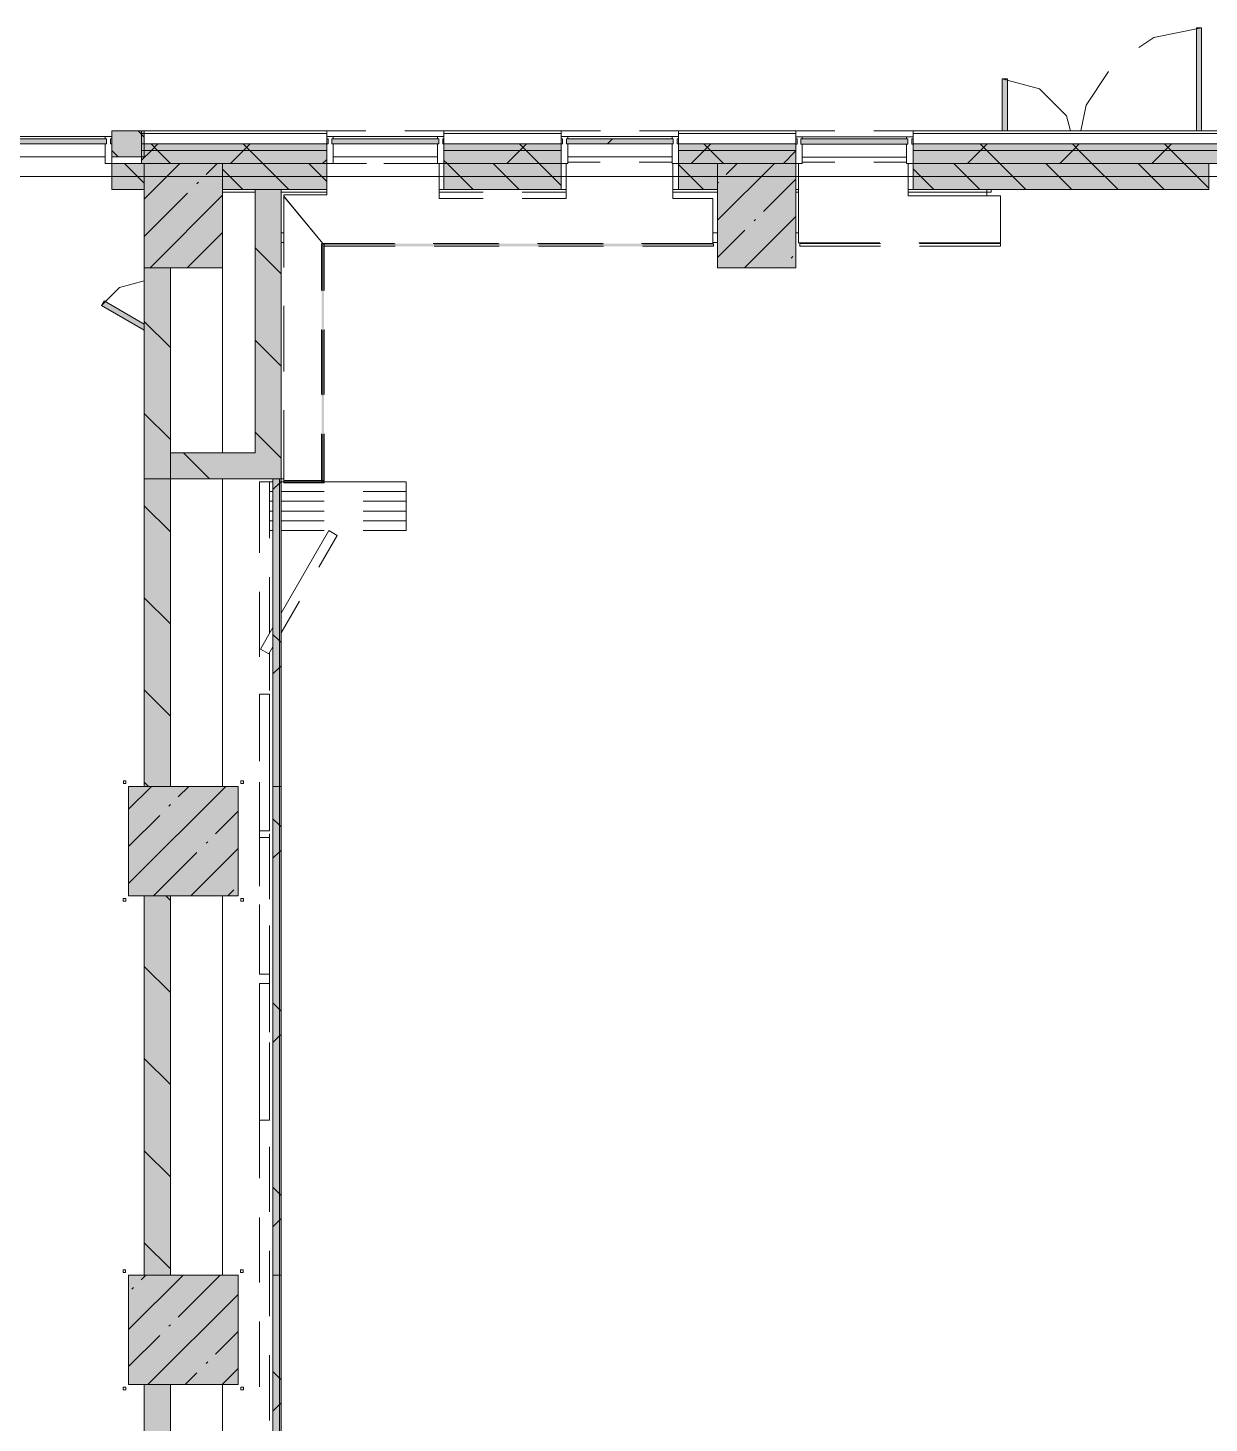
# Model space of a CAD drawing. Header units: millimetres. Extents: x -3817 to 677485, y -22715 to 103890.
# Drawn here: x 13382.1 to 13453.5, y -19466.6 to -19382.3 of the extents above; entities that cross this region are included whole.
import ezdxf

# ---------------------------------------------------------------- set-up
doc = ezdxf.new("R2010")
doc.units = ezdxf.units.MM
doc.layers.add('PDF _Геометрия', color=7, linetype='Continuous', true_color=0x1d1d1d)
doc.layers.add('PDF _Сплошная заливка', color=7, linetype='Continuous', true_color=0xffffff)

msp = doc.modelspace()

# ---------------------------------------------------------------- hatches: boundary and pattern name
at = {"layer": 'PDF _Сплошная заливка', "transparency": 33554559}
h = msp.add_hatch(color=256, dxfattribs=at)
h.paths.add_polyline_path([(13388.999, -19390.101), (13389.126, -19390.101), (13389.126, -19388.526), (13387.16, -19388.526), (13387.16, -19390.101)], flags=0)
h.paths.add_polyline_path([(13313.145, -19390.101), (13313.539, -19390.101), (13313.539, -19388.526), (13313.145, -19388.526)], flags=0)
h = msp.add_hatch(color=256, dxfattribs=at)
h.paths.add_polyline_path([(13546.601, -19389.707), (13546.601, -19389.314), (13435.583, -19389.314), (13435.583, -19389.707), (13545.814, -19389.707)], flags=0)
h.paths.add_polyline_path([(13425.516, -19389.707), (13428.497, -19389.707), (13428.497, -19389.314), (13421.411, -19389.314), (13421.411, -19389.707)], flags=0)
h.paths.add_polyline_path([(13414.324, -19389.707), (13414.324, -19389.314), (13407.238, -19389.314), (13407.238, -19389.707), (13410.909, -19389.707)], flags=0)
h.paths.add_polyline_path([(13400.152, -19389.707), (13400.152, -19389.314), (13388.961, -19389.314), (13388.999, -19389.707)], flags=0)
h = msp.add_hatch(color=256, dxfattribs=at)
h.paths.add_polyline_path([(13522.193, -19390.495), (13545.814, -19390.495), (13545.814, -19389.707), (13435.583, -19389.707), (13435.583, -19390.495), (13520.46, -19390.495)], flags=0)
h.paths.add_polyline_path([(13414.324, -19390.495), (13414.324, -19389.707), (13407.238, -19389.707), (13407.238, -19390.495), (13410.909, -19390.495)], flags=0)
h.paths.add_polyline_path([(13393.851, -19390.495), (13400.152, -19390.495), (13400.152, -19389.707), (13388.961, -19389.707), (13388.999, -19390.495), (13389.126, -19390.495)], flags=0)
h.paths.add_polyline_path([(13428.497, -19390.495), (13428.497, -19389.707), (13421.411, -19389.707), (13421.411, -19390.495), (13425.516, -19390.495)], flags=0)
h = msp.add_hatch(color=256, dxfattribs=at)
h.paths.add_polyline_path([(13453.451, -19392.069), (13453.451, -19390.495), (13435.583, -19390.495), (13435.583, -19392.069)], flags=0)
h.paths.add_polyline_path([(13395.819, -19392.069), (13400.152, -19392.069), (13400.152, -19390.495), (13393.851, -19390.495), (13393.851, -19392.069)], flags=0)
h.paths.add_polyline_path([(13407.238, -19392.069), (13414.324, -19392.069), (13414.324, -19390.495), (13407.238, -19390.495), (13407.238, -19390.664)], flags=0)
h.paths.add_polyline_path([(13387.16, -19392.069), (13389.126, -19392.069), (13389.126, -19390.495), (13387.16, -19390.495), (13387.16, -19390.664)], flags=0)
h.paths.add_polyline_path([(13421.411, -19392.069), (13423.773, -19392.069), (13423.773, -19390.495), (13421.411, -19390.495), (13421.411, -19390.664)], flags=0)
msp.add_hatch(color=256, dxfattribs=at).paths.add_polyline_path([(13423.773, -19396.794), (13428.497, -19396.794), (13428.497, -19390.495), (13423.773, -19390.495), (13423.773, -19390.664)])
h = msp.add_hatch(color=256, dxfattribs=at)
h.paths.add_polyline_path([(13389.128, -19484.192), (13390.703, -19484.192), (13390.703, -19464.272), (13389.128, -19464.272), (13389.128, -19478.711)], flags=0)
h.paths.add_polyline_path([(13389.128, -19457.658), (13390.703, -19457.658), (13390.703, -19434.745), (13389.128, -19434.745), (13389.128, -19443.492)], flags=0)
h.paths.add_polyline_path([(13389.128, -19428.131), (13390.703, -19428.131), (13390.703, -19396.794), (13389.128, -19396.794), (13389.128, -19408.274)], flags=0)

# ---------------------------------------------------------------- linework, layer by layer
at = {"layer": 'PDF _Геометрия', "color": 253, "lineweight": 9, "true_color": 0xaaaaaa}
for points in [[(13449.226, -19383.485), (13450.129, -19382.881), (13453.022, -19382.306)], [(13453.022, -19388.526), (13453.022, -19382.306), (13452.707, -19382.306), (13452.707, -19388.526)], [(13445.729, -19388.526), (13446.038, -19386.972), (13447.4, -19384.935)], [(13441.29, -19388.526), (13441.29, -19385.377), (13440.975, -19385.377), (13440.975, -19388.526)], [(13445.104, -19388.526), (13444.862, -19387.621), (13443.219, -19385.978), (13440.975, -19385.377)], [(13400.152, -19390.495), (13400.152, -19392.384), (13397.551, -19392.384), (13397.551, -19392.482)], [(13402.565, -19390.495), (13400.545, -19390.495)], [(13403.606, -19390.495), (13406.844, -19390.495)], [(13406.947, -19390.495), (13406.947, -19392.621), (13409.6, -19392.621), (13406.947, -19392.621), (13406.947, -19390.495), (13404.927, -19390.495)], [(13264.556, -19391.282), (13362.978, -19391.282), (13449.361, -19391.282), (13547.782, -19391.282)], [(13399.917, -19395.337), (13404.219, -19395.337), (13399.917, -19395.337), (13397.551, -19392.482), (13397.551, -19392.384), (13400.152, -19392.384)], [(13397.555, -19396.736), (13397.555, -19392.487), (13397.555, -19396.775)], [(13399.917, -19398.2), (13399.917, -19395.337), (13397.555, -19392.487)], [(13389.128, -19397.581), (13387.632, -19397.982), (13386.537, -19399.077)], [(13389.128, -19400.209), (13386.695, -19398.804), (13386.537, -19399.077), (13389.128, -19400.573)], [(13397.555, -19403.035), (13397.555, -19399.098)], [(13397.555, -19399.137), (13397.555, -19403.074)], [(13399.917, -19404.499), (13399.917, -19400.562)], [(13397.555, -19409.646), (13397.555, -19405.397)], [(13397.555, -19405.436), (13397.555, -19409.724), (13399.917, -19409.724), (13399.917, -19406.861)], [(13396.902, -19409.724), (13396.095, -19409.724), (13396.095, -19414.015)], [(13396.685, -19413.133), (13396.685, -19409.724)], [(13396.902, -19410.314), (13396.685, -19410.314)], [(13397.551, -19409.724), (13397.394, -19409.724)], [(13399.989, -19410.314), (13397.394, -19410.314)], [(13402.351, -19412.676), (13404.946, -19412.676), (13404.946, -19409.724), (13399.917, -19409.724)], [(13404.946, -19410.314), (13402.351, -19410.314)], [(13396.902, -19410.904), (13396.685, -19410.904)], [(13399.989, -19410.904), (13397.394, -19410.904)], [(13404.946, -19410.904), (13402.351, -19410.904)], [(13396.902, -19411.495), (13396.685, -19411.495)], [(13396.902, -19412.085), (13396.685, -19412.085)], [(13399.989, -19411.495), (13397.394, -19411.495)], [(13399.989, -19412.085), (13397.394, -19412.085)], [(13404.946, -19411.495), (13402.351, -19411.495)], [(13404.946, -19412.085), (13402.351, -19412.085)], [(13396.902, -19412.676), (13396.685, -19412.676)], [(13399.989, -19412.676), (13397.394, -19412.676)], [(13396.685, -19418.904), (13396.685, -19415.495)], [(13396.095, -19420.314), (13396.095, -19416.378)], [(13396.685, -19422.345), (13396.685, -19420.085)], [(13396.095, -19426.613), (13396.095, -19422.677)], [(13396.685, -19428.644), (13396.685, -19424.707)], [(13396.095, -19432.912), (13396.095, -19428.976)], [(13396.685, -19434.943), (13396.685, -19431.006)], [(13396.095, -19439.211), (13396.095, -19435.275)], [(13396.685, -19441.242), (13396.685, -19437.305)], [(13396.095, -19445.51), (13396.095, -19441.574)], [(13396.685, -19447.541), (13396.685, -19443.604)], [(13396.095, -19451.809), (13396.095, -19447.873)], [(13396.685, -19453.84), (13396.685, -19449.903)], [(13396.095, -19458.108), (13396.095, -19454.172)], [(13396.685, -19460.139), (13396.685, -19456.202)], [(13396.095, -19464.407), (13396.095, -19460.471)], [(13396.685, -19466.438), (13396.685, -19462.501)]]:
    msp.add_lwpolyline(points, dxfattribs=at)
at = {"layer": 'PDF _Геометрия', "color": 7, "lineweight": 9}
for points in [[(13380.585, -19389.314), (13386.845, -19389.314), (13386.845, -19388.999), (13380.585, -19388.999)], [(13386.766, -19388.865), (13380.664, -19388.865)], [(13386.766, -19390.101), (13380.664, -19390.101), (13380.664, -19389.314), (13386.766, -19389.314)], [(13387.081, -19389.314), (13387.081, -19388.999), (13387.16, -19388.999), (13387.16, -19388.865), (13386.766, -19388.865), (13386.766, -19388.999), (13386.845, -19388.999), (13386.845, -19389.314), (13386.766, -19389.314), (13386.766, -19390.495), (13387.16, -19390.495), (13387.16, -19389.314)], [(13389.126, -19388.526), (13387.16, -19388.526), (13387.16, -19390.101), (13389.126, -19390.101)], [(13388.961, -19390.495), (13400.152, -19390.495), (13400.152, -19388.526), (13388.961, -19388.526)], [(13400.467, -19388.999), (13400.545, -19388.999), (13400.545, -19388.865), (13400.152, -19388.865), (13400.152, -19388.999), (13400.23, -19388.999), (13400.23, -19389.314), (13400.152, -19389.314), (13400.152, -19390.495), (13400.545, -19390.495), (13400.545, -19389.314), (13400.467, -19389.314)], [(13400.467, -19389.314), (13406.923, -19389.314), (13406.923, -19388.999), (13400.467, -19388.999)], [(13400.545, -19388.865), (13402.514, -19388.865)], [(13406.844, -19388.865), (13400.545, -19388.865)], [(13406.844, -19390.101), (13400.545, -19390.101), (13400.545, -19389.314), (13406.844, -19389.314)], [(13404.876, -19388.865), (13406.844, -19388.865)], [(13407.159, -19389.314), (13407.159, -19388.999), (13407.238, -19388.999), (13407.238, -19388.865), (13406.844, -19388.865), (13406.844, -19388.999), (13406.923, -19388.999), (13406.923, -19389.314), (13406.844, -19389.314), (13406.844, -19390.495), (13407.238, -19390.495), (13407.238, -19389.314)], [(13407.238, -19390.495), (13414.324, -19390.495), (13414.324, -19388.526), (13407.238, -19388.526)], [(13414.639, -19388.999), (13414.718, -19388.999), (13414.718, -19388.865), (13414.324, -19388.865), (13414.324, -19388.999), (13414.403, -19388.999), (13414.403, -19389.314), (13414.324, -19389.314), (13414.324, -19390.495), (13414.718, -19390.495), (13414.718, -19389.314), (13414.639, -19389.314)], [(13414.639, -19389.314), (13421.096, -19389.314), (13421.096, -19388.999), (13414.639, -19388.999)], [(13414.718, -19388.865), (13416.687, -19388.865)], [(13421.017, -19388.865), (13414.718, -19388.865)], [(13421.017, -19390.101), (13414.718, -19390.101), (13414.718, -19389.314), (13421.017, -19389.314)], [(13419.049, -19388.865), (13421.017, -19388.865)], [(13421.332, -19389.314), (13421.332, -19388.999), (13421.411, -19388.999), (13421.411, -19388.865), (13421.017, -19388.865), (13421.017, -19388.999), (13421.096, -19388.999), (13421.096, -19389.314), (13421.017, -19389.314), (13421.017, -19390.495), (13421.411, -19390.495), (13421.411, -19389.314)], [(13421.411, -19390.495), (13428.497, -19390.495), (13428.497, -19388.526), (13421.411, -19388.526)], [(13428.812, -19389.012), (13428.891, -19389.012), (13428.891, -19388.878), (13428.497, -19388.878), (13428.497, -19389.012), (13428.576, -19389.012), (13428.576, -19389.327), (13428.497, -19389.327), (13428.497, -19390.508), (13428.891, -19390.508), (13428.891, -19389.327), (13428.812, -19389.327)], [(13428.812, -19389.327), (13435.269, -19389.327), (13435.269, -19389.012), (13428.812, -19389.012)], [(13428.891, -19388.878), (13430.859, -19388.878)], [(13435.19, -19388.878), (13428.891, -19388.878)], [(13435.19, -19390.115), (13428.891, -19390.115), (13428.891, -19389.327), (13435.19, -19389.327)], [(13433.221, -19388.878), (13435.19, -19388.878)], [(13435.505, -19389.327), (13435.505, -19389.012), (13435.583, -19389.012), (13435.583, -19388.878), (13435.19, -19388.878), (13435.19, -19389.012), (13435.269, -19389.012), (13435.269, -19389.327), (13435.19, -19389.327), (13435.19, -19390.508), (13435.583, -19390.508), (13435.583, -19389.327)], [(13545.814, -19395.219), (13547.782, -19395.219), (13547.782, -19388.526), (13547.625, -19388.526), (13545.814, -19388.526), (13435.583, -19388.526), (13435.583, -19390.495), (13545.814, -19390.495)], [(13400.545, -19390.101), (13402.514, -19390.101)], [(13404.876, -19390.101), (13406.844, -19390.101)], [(13414.718, -19390.101), (13416.687, -19390.101)], [(13419.049, -19390.101), (13421.017, -19390.101)], [(13428.891, -19390.115), (13430.859, -19390.115)], [(13433.221, -19390.115), (13435.19, -19390.115)], [(13393.851, -19390.495), (13389.126, -19390.495), (13389.126, -19396.794), (13393.851, -19396.794)], [(13428.497, -19390.495), (13423.773, -19390.495), (13423.773, -19396.794), (13428.497, -19396.794)], [(13410.581, -19395.345), (13406.645, -19395.345)], [(13410.581, -19395.502), (13406.645, -19395.502)], [(13416.88, -19395.345), (13412.944, -19395.345)], [(13416.88, -19395.502), (13412.944, -19395.502)], [(13423.529, -19395.345), (13419.243, -19395.345)], [(13423.529, -19395.502), (13419.243, -19395.502)], [(13433.619, -19395.485), (13428.741, -19395.485)], [(13440.859, -19395.328), (13435.981, -19395.328)], [(13440.859, -19395.485), (13435.981, -19395.485)], [(13389.128, -19400.04), (13390.703, -19401.615)], [(13389.128, -19405.607), (13390.703, -19407.182)], [(13397.394, -19428.131), (13397.394, -19409.549), (13396.902, -19409.549), (13396.902, -19428.131)], [(13399.917, -19409.803), (13397.551, -19409.803)], [(13399.996, -19409.65), (13399.839, -19409.65), (13399.839, -19409.803), (13399.996, -19409.803)], [(13387.863, -19427.958), (13388.016, -19427.958), (13388.016, -19427.8), (13387.863, -19427.8)], [(13394.965, -19427.958), (13395.118, -19427.958), (13395.118, -19427.8), (13394.965, -19427.8)], [(13394.796, -19428.131), (13388.182, -19428.131), (13388.182, -19434.745), (13394.796, -19434.745)], [(13397.394, -19457.658), (13397.396, -19428.131), (13396.904, -19428.131), (13396.902, -19457.658)], [(13388.016, -19435.064), (13388.016, -19434.91), (13387.859, -19434.91), (13387.859, -19435.064)], [(13395.114, -19434.91), (13394.961, -19434.91), (13394.961, -19435.068), (13395.114, -19435.068)], [(13387.849, -19457.5), (13388.002, -19457.5), (13388.002, -19457.343), (13387.849, -19457.343)], [(13394.951, -19457.5), (13395.105, -19457.5), (13395.105, -19457.343), (13394.951, -19457.343)], [(13394.796, -19457.658), (13388.182, -19457.658), (13388.182, -19464.272), (13394.796, -19464.272)], [(13396.902, -19457.658), (13396.902, -19484.192), (13397.394, -19484.192), (13397.394, -19457.658)], [(13388.012, -19464.437), (13387.859, -19464.437), (13387.859, -19464.594), (13388.012, -19464.594)], [(13395.114, -19464.437), (13394.961, -19464.437), (13394.961, -19464.594), (13395.114, -19464.594)]]:
    msp.add_lwpolyline(points, close=True, dxfattribs=at)
for points in [[(13380.664, -19388.999), (13386.766, -19388.999)], [(13386.766, -19388.999), (13386.766, -19388.865), (13386.766, -19388.999)], [(13389.126, -19388.903), (13388.75, -19388.526)], [(13388.961, -19389.314), (13400.152, -19389.314), (13400.152, -19388.684), (13388.961, -19388.684)], [(13388.961, -19390.306), (13389.559, -19389.707), (13389.953, -19389.314)], [(13390.718, -19390.495), (13389.931, -19389.707), (13389.537, -19389.314)], [(13394.339, -19390.495), (13395.127, -19389.707), (13395.521, -19389.314)], [(13397.861, -19392.069), (13396.286, -19390.495), (13395.499, -19389.707), (13395.105, -19389.314)], [(13400.152, -19388.526), (13402.514, -19388.526)], [(13400.152, -19388.999), (13400.152, -19388.865), (13400.545, -19388.865), (13400.545, -19388.999), (13406.844, -19388.999), (13406.844, -19388.865), (13407.238, -19388.865), (13407.238, -19388.999)], [(13400.23, -19389.314), (13400.23, -19388.999)], [(13400.545, -19388.999), (13400.545, -19388.865), (13400.545, -19388.999)], [(13400.545, -19388.999), (13400.545, -19388.865), (13400.545, -19388.999)], [(13416.687, -19388.526), (13414.324, -19388.526), (13414.324, -19389.314), (13407.238, -19389.314), (13407.238, -19388.526), (13404.876, -19388.526)], [(13406.844, -19388.999), (13406.844, -19388.865), (13406.844, -19388.999)], [(13406.844, -19388.999), (13406.844, -19388.865), (13406.844, -19388.999)], [(13407.159, -19388.999), (13407.159, -19389.314)], [(13414.324, -19388.684), (13407.238, -19388.684)], [(13411.042, -19390.495), (13411.83, -19389.707), (13412.223, -19389.314)], [(13414.324, -19391.83), (13412.989, -19390.495), (13412.201, -19389.707), (13411.808, -19389.314)], [(13414.324, -19388.999), (13414.324, -19388.865), (13414.718, -19388.865), (13414.718, -19388.999), (13421.017, -19388.999), (13421.017, -19388.865), (13421.411, -19388.865), (13421.411, -19388.999)], [(13414.403, -19389.314), (13414.403, -19388.999)], [(13414.718, -19388.999), (13414.718, -19388.865), (13414.718, -19388.999)], [(13414.718, -19388.999), (13414.718, -19388.865), (13414.718, -19388.999)], [(13417.115, -19389.314), (13417.43, -19388.999)], [(13428.497, -19389.314), (13421.411, -19389.314), (13421.411, -19388.526), (13419.049, -19388.526)], [(13421.017, -19388.999), (13421.017, -19388.865), (13421.017, -19388.999)], [(13421.017, -19388.999), (13421.017, -19388.865), (13421.017, -19388.999)], [(13421.332, -19388.999), (13421.332, -19389.314)], [(13428.497, -19388.684), (13421.411, -19388.684)], [(13422.177, -19390.495), (13422.965, -19389.707), (13423.358, -19389.314)], [(13424.124, -19390.495), (13423.337, -19389.707), (13422.943, -19389.314)], [(13428.497, -19389.327), (13428.497, -19388.526), (13430.859, -19388.526)], [(13428.497, -19389.012), (13428.497, -19388.878), (13428.891, -19388.878), (13428.891, -19389.012), (13435.19, -19389.012), (13435.19, -19388.878), (13435.583, -19388.878), (13435.583, -19389.012)], [(13428.576, -19389.327), (13428.576, -19389.012)], [(13428.891, -19389.012), (13428.891, -19388.878), (13428.891, -19389.012)], [(13428.891, -19389.012), (13428.891, -19388.878), (13428.891, -19389.012)], [(13433.221, -19388.526), (13435.583, -19388.526), (13435.583, -19389.327)], [(13435.19, -19389.012), (13435.19, -19388.878), (13435.19, -19389.012)], [(13435.19, -19389.012), (13435.19, -19388.878), (13435.19, -19389.012)], [(13435.505, -19389.012), (13435.505, -19389.327)], [(13435.583, -19388.684), (13545.814, -19388.684), (13546.995, -19388.684), (13547.625, -19388.684), (13547.625, -19395.219)], [(13435.583, -19389.314), (13545.814, -19389.314), (13546.601, -19389.314), (13546.995, -19389.314), (13546.995, -19395.219)], [(13438.88, -19390.495), (13439.667, -19389.707), (13440.061, -19389.314)], [(13440.827, -19390.495), (13440.039, -19389.707), (13439.646, -19389.314)], [(13440.975, -19388.526), (13440.306, -19388.526)], [(13445.817, -19388.526), (13441.29, -19388.526)], [(13444.448, -19390.495), (13445.235, -19389.707), (13445.629, -19389.314)], [(13447.969, -19392.069), (13446.394, -19390.495), (13445.607, -19389.707), (13445.213, -19389.314)], [(13452.707, -19388.526), (13448.179, -19388.526)], [(13450.015, -19390.495), (13450.803, -19389.707), (13451.196, -19389.314)], [(13453.451, -19391.984), (13451.962, -19390.495), (13451.174, -19389.707), (13450.781, -19389.314)], [(13453.691, -19388.526), (13453.022, -19388.526)], [(13380.664, -19390.101), (13386.766, -19390.101)], [(13387.541, -19390.101), (13387.16, -19389.72)], [(13400.152, -19389.707), (13388.961, -19389.707)], [(13400.545, -19390.101), (13406.844, -19390.101)], [(13414.324, -19389.707), (13407.238, -19389.707)], [(13414.718, -19390.101), (13421.017, -19390.101)], [(13428.497, -19389.707), (13421.411, -19389.707)], [(13427.745, -19390.495), (13428.497, -19389.742)], [(13428.891, -19390.115), (13435.19, -19390.115)], [(13546.601, -19395.219), (13546.601, -19389.707), (13545.814, -19389.707), (13435.583, -19389.707)], [(13397.394, -19395.274), (13397.555, -19395.274), (13397.394, -19395.274), (13397.394, -19394.684), (13397.555, -19394.684), (13397.394, -19394.684), (13397.394, -19392.069), (13400.152, -19392.069), (13400.152, -19390.495), (13388.961, -19390.495), (13387.16, -19390.495), (13387.16, -19392.069), (13389.126, -19392.069)], [(13389.126, -19391.686), (13387.935, -19390.495)], [(13389.126, -19392.655), (13391.286, -19390.495)], [(13392.865, -19391.161), (13393.531, -19390.495)], [(13395.077, -19392.069), (13393.851, -19390.843)], [(13400.152, -19391.577), (13399.07, -19390.495)], [(13399.907, -19390.495), (13400.152, -19390.25)], [(13407.238, -19390.495), (13414.324, -19390.495), (13414.324, -19392.069), (13407.238, -19392.069), (13407.238, -19390.495), (13407.238, -19392.069), (13409.6, -19392.069), (13406.947, -19392.069)], [(13408.996, -19392.069), (13407.421, -19390.495), (13407.238, -19390.312)], [(13411.78, -19392.069), (13410.205, -19390.495)], [(13414.616, -19392.069), (13411.962, -19392.069), (13414.324, -19392.069), (13414.324, -19390.495)], [(13428.655, -19390.508), (13428.497, -19390.508), (13428.497, -19392.069), (13428.497, -19390.495), (13421.411, -19390.495), (13421.411, -19392.069), (13423.615, -19392.069), (13423.773, -19392.069), (13421.411, -19392.069), (13421.411, -19390.495)], [(13422.915, -19392.069), (13421.411, -19390.565)], [(13423.773, -19393.928), (13427.206, -19390.495)], [(13424.295, -19391.161), (13424.961, -19390.495)], [(13440.306, -19392.069), (13435.583, -19392.069), (13435.583, -19390.508), (13435.292, -19390.508)], [(13451.209, -19392.069), (13453.451, -19392.069), (13453.451, -19390.495), (13453.451, -19392.069), (13435.583, -19392.069), (13435.583, -19390.495), (13453.451, -19390.495)], [(13436.834, -19392.069), (13435.583, -19390.819)], [(13439.618, -19392.069), (13438.043, -19390.495)], [(13442.401, -19392.069), (13440.827, -19390.495)], [(13445.185, -19392.069), (13443.61, -19390.495)], [(13450.753, -19392.069), (13449.178, -19390.495)], [(13392.304, -19391.722), (13392.398, -19391.629)], [(13423.773, -19391.683), (13423.827, -19391.629)], [(13426.54, -19393.406), (13428.497, -19391.449)], [(13389.126, -19394.9), (13391.743, -19392.283)], [(13395.819, -19392.069), (13395.819, -19407.974), (13390.703, -19407.974), (13390.703, -19396.794), (13389.128, -19396.794), (13389.128, -19409.549), (13390.703, -19409.549), (13395.819, -19409.549), (13397.394, -19409.549), (13397.394, -19392.069), (13395.819, -19392.069), (13393.851, -19392.069), (13393.851, -19392.227), (13395.819, -19392.227)], [(13389.477, -19396.794), (13393.851, -19392.42)], [(13400.152, -19392.227), (13397.551, -19392.227), (13397.394, -19392.227)], [(13397.551, -19392.069), (13400.152, -19392.069)], [(13409.6, -19392.227), (13406.947, -19392.227)], [(13414.616, -19392.227), (13411.962, -19392.227)], [(13423.482, -19395.274), (13423.773, -19395.274), (13423.773, -19394.684), (13423.482, -19394.684), (13423.773, -19394.684), (13423.773, -19392.069), (13421.072, -19392.069)], [(13423.773, -19392.227), (13423.615, -19392.227), (13421.072, -19392.227)], [(13428.655, -19392.069), (13428.497, -19392.069), (13428.497, -19394.683), (13428.655, -19394.683)], [(13428.655, -19392.227), (13428.497, -19392.227)], [(13442.548, -19392.069), (13440.306, -19392.069), (13440.306, -19392.227), (13435.292, -19392.227)], [(13440.035, -19392.462), (13440.035, -19392.069), (13435.292, -19392.069)], [(13444.91, -19392.069), (13448.847, -19392.069)], [(13425.397, -19396.794), (13428.497, -19393.694)], [(13425.979, -19393.967), (13426.072, -19393.874)], [(13391.722, -19396.794), (13393.851, -19394.665)], [(13423.773, -19396.173), (13425.418, -19394.528)], [(13397.394, -19397.17), (13395.819, -19395.595)], [(13399.839, -19398.166), (13399.839, -19395.344), (13399.996, -19395.344), (13399.996, -19398.166)], [(13399.996, -19395.502), (13404.282, -19395.502), (13399.996, -19395.502), (13399.996, -19395.345)], [(13404.282, -19395.345), (13399.996, -19395.345), (13404.282, -19395.345)], [(13423.529, -19395.345), (13423.529, -19395.502), (13423.529, -19395.345)], [(13428.741, -19395.328), (13428.741, -19395.485), (13428.741, -19395.328)], [(13433.619, -19395.328), (13428.741, -19395.328), (13433.619, -19395.328)], [(13440.859, -19395.328), (13440.859, -19395.485), (13440.859, -19395.328)], [(13389.128, -19409.549), (13389.128, -19396.794), (13389.128, -19428.131)], [(13390.703, -19428.131), (13390.703, -19396.794)], [(13427.642, -19396.794), (13427.663, -19396.773)], [(13428.224, -19396.212), (13428.317, -19396.119)], [(13389.128, -19400.209), (13389.128, -19397.502)], [(13399.839, -19400.528), (13399.839, -19404.465)], [(13399.996, -19400.528), (13399.996, -19404.465)], [(13397.394, -19402.738), (13395.819, -19401.163)], [(13397.394, -19408.305), (13395.819, -19406.731)], [(13399.996, -19408.274), (13399.996, -19409.65), (13399.839, -19409.65), (13399.839, -19406.827)], [(13399.996, -19406.827), (13399.996, -19409.65)], [(13393.07, -19409.549), (13391.495, -19407.974)], [(13397.295, -19409.549), (13397.295, -19428.131)], [(13397.394, -19409.549), (13397.555, -19409.549)], [(13397.551, -19409.646), (13397.551, -19409.803), (13397.551, -19409.646), (13399.917, -19409.646), (13399.917, -19409.803), (13399.917, -19409.65)], [(13390.703, -19412.75), (13389.128, -19411.175)], [(13390.703, -19418.317), (13389.128, -19416.743)], [(13390.703, -19423.885), (13389.128, -19422.31)], [(13389.382, -19428.131), (13389.128, -19427.878)], [(13388.182, -19429.519), (13389.57, -19428.131)], [(13388.182, -19434.009), (13394.06, -19428.131)], [(13391.182, -19428.764), (13391.815, -19428.131)], [(13397.295, -19484.192), (13397.295, -19457.658), (13397.297, -19428.131)], [(13390.62, -19429.325), (13390.714, -19429.232)], [(13393.427, -19431.009), (13394.796, -19429.64)], [(13388.182, -19431.764), (13390.059, -19429.887)], [(13392.865, -19431.57), (13392.959, -19431.477)], [(13389.691, -19434.745), (13392.304, -19432.132)], [(13391.936, -19434.745), (13394.796, -19431.885)], [(13389.128, -19434.745), (13389.128, -19457.658)], [(13390.703, -19435.02), (13390.428, -19434.745)], [(13390.703, -19457.658), (13390.703, -19434.745)], [(13394.181, -19434.745), (13394.549, -19434.377)], [(13390.703, -19440.588), (13389.128, -19439.013)], [(13390.703, -19446.155), (13389.128, -19444.58)], [(13390.703, -19451.723), (13389.128, -19450.148)], [(13390.703, -19457.29), (13389.128, -19455.716)], [(13388.182, -19460.949), (13391.473, -19457.658)], [(13388.376, -19458.51), (13388.469, -19458.417)], [(13388.937, -19457.949), (13389.228, -19457.658)], [(13391.182, -19460.194), (13393.718, -19457.658)], [(13389.349, -19464.272), (13394.796, -19458.825)], [(13390.62, -19460.755), (13390.714, -19460.662)], [(13388.182, -19463.194), (13390.059, -19461.316)], [(13393.427, -19462.439), (13394.796, -19461.07)], [(13392.865, -19463), (13392.959, -19462.907)], [(13393.839, -19464.272), (13394.796, -19463.315)], [(13389.128, -19464.272), (13389.128, -19484.192), (13390.703, -19484.192), (13390.703, -19464.272)], [(13391.594, -19464.272), (13392.304, -19463.561)]]:
    msp.add_lwpolyline(points, dxfattribs=at)
at = {"layer": 'PDF _Геометрия', "color": 253, "lineweight": 9, "true_color": 0xaaaaaa}
for points in [[(13411.962, -19392.621), (13414.616, -19392.621), (13414.616, -19390.495), (13414.616, -19392.621)], [(13414.697, -19390.416), (13416.679, -19390.416)], [(13419.041, -19390.416), (13421.022, -19390.416)], [(13421.072, -19390.495), (13421.072, -19392.621), (13423.482, -19392.621), (13423.482, -19395.337), (13419.18, -19395.337), (13423.482, -19395.337), (13423.482, -19392.621), (13421.072, -19392.621)], [(13433.576, -19395.296), (13428.655, -19395.296), (13428.655, -19390.508), (13428.655, -19395.296)], [(13428.885, -19390.414), (13430.859, -19390.414)], [(13433.221, -19390.414), (13435.196, -19390.414)], [(13440.859, -19392.462), (13435.292, -19392.462), (13435.292, -19390.508), (13435.292, -19392.462), (13440.859, -19392.462), (13440.859, -19395.296), (13435.938, -19395.296), (13440.859, -19395.296)], [(13393.853, -19395.219), (13393.853, -19407.974)], [(13410.518, -19395.337), (13406.582, -19395.337)], [(13416.817, -19395.337), (13412.881, -19395.337)], [(13389.128, -19428.131), (13389.128, -19409.549), (13389.128, -19396.794), (13389.128, -19409.549)], [(13393.853, -19409.549), (13393.853, -19428.131)], [(13400.282, -19412.676), (13397.394, -19417.677), (13400.282, -19412.676), (13400.793, -19412.971), (13399.684, -19414.891), (13400.793, -19412.971)], [(13397.394, -19418.858), (13398.503, -19416.937)], [(13396.147, -19419.835), (13396.659, -19420.13), (13396.902, -19419.71), (13396.659, -19420.13), (13396.147, -19419.835), (13396.902, -19418.529)], [(13396.095, -19422.559), (13396.095, -19425.511), (13396.095, -19422.559), (13396.685, -19422.559), (13396.685, -19425.511), (13396.685, -19422.559)], [(13396.095, -19430.826), (13396.685, -19430.826), (13396.685, -19427.873), (13396.685, -19430.826), (13396.095, -19430.826), (13396.095, -19427.873)], [(13396.095, -19431.22), (13396.095, -19434.172), (13396.095, -19431.22), (13396.685, -19431.22), (13396.685, -19434.172), (13396.685, -19431.22)], [(13389.128, -19457.658), (13389.128, -19434.745)], [(13393.853, -19434.745), (13393.853, -19457.658)], [(13396.095, -19439.487), (13396.685, -19439.487), (13396.685, -19436.534), (13396.685, -19439.487), (13396.095, -19439.487), (13396.095, -19436.534)], [(13396.095, -19440.038), (13396.095, -19442.991), (13396.095, -19440.038), (13396.685, -19440.038), (13396.685, -19442.991), (13396.685, -19440.038)], [(13396.095, -19448.306), (13396.685, -19448.306), (13396.685, -19445.353), (13396.685, -19448.306), (13396.095, -19448.306), (13396.095, -19445.353)], [(13389.128, -19484.192), (13389.128, -19464.272)], [(13393.853, -19464.272), (13393.853, -19484.192)]]:
    msp.add_lwpolyline(points, close=True, dxfattribs=at)
at = {"layer": 'PDF _Геометрия', "color": 6, "lineweight": 9}
for points in [[(13396.902, -19410.203), (13397.295, -19409.809), (13397.394, -19409.711)], [(13397.394, -19419.44), (13397.295, -19419.342), (13396.902, -19418.948)], [(13396.902, -19421.338), (13397.295, -19420.944), (13397.394, -19420.846)], [(13397.396, -19430.577), (13397.297, -19430.479), (13396.904, -19430.085)], [(13396.903, -19432.471), (13397.297, -19432.078), (13397.396, -19431.979)], [(13397.395, -19441.712), (13397.297, -19441.613), (13396.903, -19441.22)], [(13396.903, -19443.607), (13397.296, -19443.213), (13397.395, -19443.115)], [(13397.394, -19452.846), (13397.296, -19452.748), (13396.902, -19452.354)], [(13396.902, -19454.743), (13397.296, -19454.349), (13397.394, -19454.251)], [(13397.394, -19463.981), (13397.295, -19463.883), (13396.902, -19463.489)], [(13396.902, -19465.878), (13397.295, -19465.485), (13397.394, -19465.386)]]:
    msp.add_lwpolyline(points, dxfattribs=at)
at = {"layer": 'PDF _Сплошная заливка', "color": 254, "lineweight": 35, "true_color": 0xe2e2e2, "transparency": 33554559}
for points in [[(13453.022, -19388.526), (13453.022, -19382.306), (13452.707, -19388.526), (13452.707, -19382.306)], [(13441.29, -19388.526), (13441.29, -19385.377), (13440.975, -19388.526), (13440.975, -19385.377)], [(13389.128, -19400.573), (13389.128, -19400.209), (13386.537, -19399.077), (13386.695, -19398.804)]]:
    msp.add_solid(points, dxfattribs=at)
at = {"layer": 'PDF _Сплошная заливка', "lineweight": 35, "transparency": 33554559}
for points in [[(13386.845, -19389.314), (13386.845, -19388.999), (13380.585, -19389.314), (13380.585, -19388.999)], [(13400.467, -19389.314), (13406.923, -19389.314), (13400.467, -19388.999), (13406.923, -19388.999)], [(13414.639, -19389.314), (13421.096, -19389.314), (13414.639, -19388.999), (13421.096, -19388.999)], [(13428.812, -19389.327), (13435.269, -19389.327), (13428.812, -19389.012), (13435.269, -19389.012)], [(13393.851, -19396.794), (13393.851, -19390.495), (13389.126, -19396.794), (13389.126, -19390.495)], [(13397.394, -19409.549), (13397.394, -19392.069), (13395.819, -19409.549), (13395.819, -19392.069)], [(13390.703, -19409.549), (13390.703, -19396.794), (13389.128, -19409.549), (13389.128, -19396.794)], [(13395.819, -19409.549), (13395.819, -19407.974), (13390.703, -19409.549), (13390.703, -19407.974)], [(13397.295, -19428.131), (13397.295, -19409.549), (13396.902, -19428.131), (13396.902, -19409.549)], [(13397.394, -19428.131), (13397.394, -19409.549), (13397.295, -19428.131), (13397.295, -19409.549)], [(13394.796, -19434.745), (13394.796, -19428.131), (13388.182, -19434.745), (13388.182, -19428.131)], [(13397.295, -19457.658), (13397.297, -19428.131), (13396.902, -19457.658), (13396.904, -19428.131)], [(13397.394, -19457.658), (13397.396, -19428.131), (13397.295, -19457.658), (13397.297, -19428.131)], [(13394.796, -19464.272), (13394.796, -19457.658), (13388.182, -19464.272), (13388.182, -19457.658)], [(13397.295, -19484.192), (13397.295, -19457.658), (13396.902, -19484.192), (13396.902, -19457.658)], [(13397.394, -19484.192), (13397.394, -19457.658), (13397.295, -19484.192), (13397.295, -19457.658)]]:
    msp.add_solid(points, dxfattribs=at)
at = {"layer": 'PDF _Сплошная заливка', "color": 1, "lineweight": 35, "transparency": 33554559}
for points in [[(13399.996, -19409.65), (13399.996, -19395.344), (13399.839, -19409.65), (13399.839, -19395.344)], [(13399.996, -19395.502), (13423.529, -19395.502), (13399.996, -19395.345), (13423.529, -19395.345)], [(13397.551, -19409.803), (13399.917, -19409.803), (13397.551, -19409.646), (13399.917, -19409.646)]]:
    msp.add_solid(points, dxfattribs=at)

doc.saveas('drawing.dxf')
